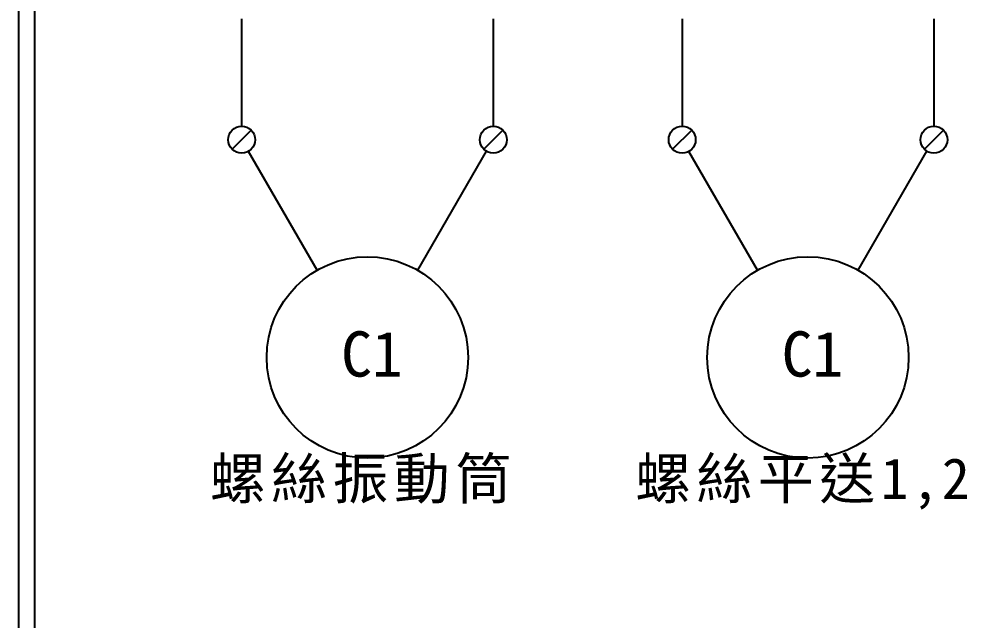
# Model space of a CAD drawing. Extents: x 10 to 297, y 3 to 207.
# Drawn here: x 10 to 85.3, y 50.8 to 98.5 of the extents above; entities that cross this region are included whole.
import ezdxf

# ---------------------------------------------------------------- set-up
doc = ezdxf.new("R2010")
doc.units = 0
doc.layers.get('0').update_dxf_attribs({"linetype": 'CONTINUOUS'})
doc.layers.add('圖框層', color=7, linetype='CONTINUOUS')
doc.styles.add('STSL', font='kaiu.ttf')
doc.styles.add('標楷體', font='kaiu.ttf')

msp = doc.modelspace()

# ---------------------------------------------------------------- linework, layer by layer
for p, q in [((27.683, 98.541), (27.687, 90.012)), ((47.683, 98.541), (47.687, 90.012)), ((62.683, 98.541), (62.687, 90.012)), ((82.683, 98.541), (82.687, 90.012)), ((28.45, 89.699), (26.935, 88.184)), ((48.45, 89.699), (46.935, 88.184)), ((63.45, 89.699), (61.935, 88.184)), ((83.45, 89.699), (81.935, 88.184)), ((33.681, 78.569), (28.228, 88.014)), ((41.681, 78.569), (47.14, 88.024)), ((68.681, 78.569), (63.228, 88.014)), ((76.681, 78.569), (82.14, 88.024))]:
    msp.add_line(p, q)
for centre, radius in [((27.692, 88.942), 1.071), ((47.692, 88.942), 1.071), ((62.692, 88.942), 1.071), ((82.692, 88.942), 1.071), ((37.681, 71.641), 8), ((72.681, 71.641), 8)]:
    msp.add_circle(centre, radius)
at = {"layer": '圖框層', "color": 7}
for p, q in [((10, 3), (10, 206.969)), ((11.25, 4.25), (11.25, 205.719))]:
    msp.add_line(p, q, dxfattribs=at)

# ---------------------------------------------------------------- texts
at = {"color": 0, "char_height": 3.25, "width": 29.84096, "attachment_point": 2, "style": '標楷體'}
for s, insert in [('{\\T1.1;螺絲振動筒}', (37.358, 63.641)), ('{\\T1.1;螺絲平送1,2}', (72.358, 63.641))]:
    msp.add_mtext(s, dxfattribs=dict(at, insert=insert))
at = {"layer": '圖框層', "color": 4, "style": 'STSL'}
for p in [(35.596, 70.117), (70.596, 70.117)]:
    msp.add_text('C1', height=3.6, dxfattribs=at).set_placement(p)

doc.saveas('drawing.dxf')
